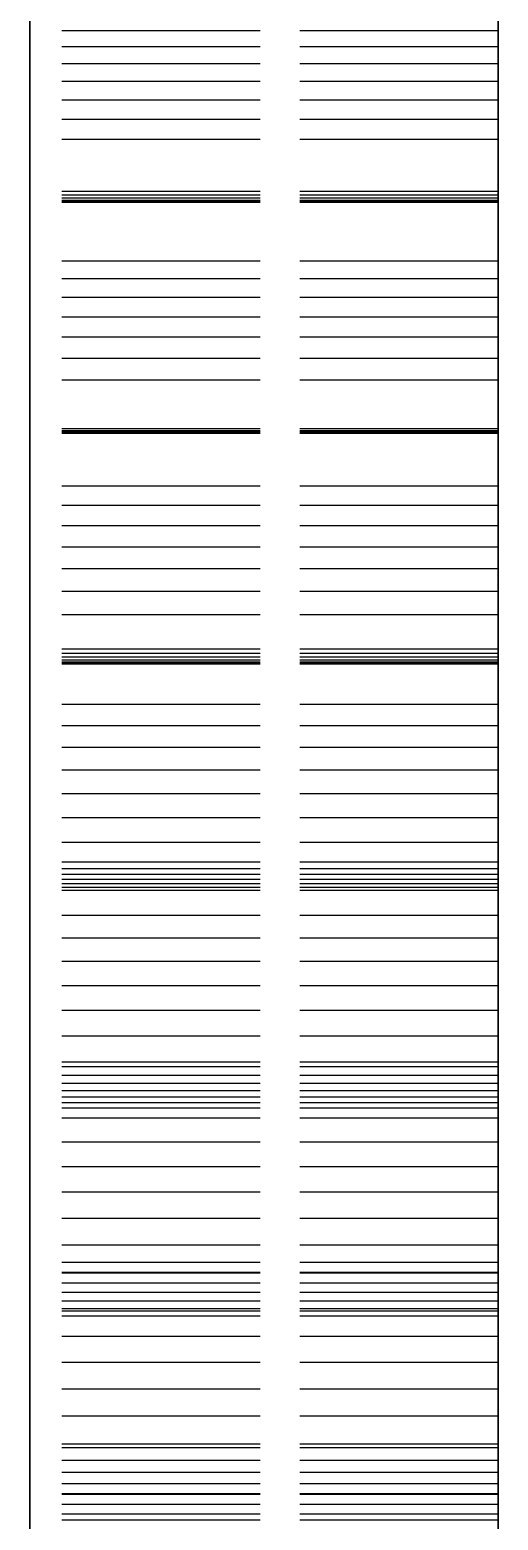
# Model space of a CAD drawing. Header units: millimetres. Extents: x -31 to 125, y -47 to 96.
# Drawn here: x 91.12 to 94.12, y -15.04 to -5.51 of the extents above; entities that cross this region are included whole.
import ezdxf

# ---------------------------------------------------------------- set-up
doc = ezdxf.new("R2010")
doc.units = ezdxf.units.MM
doc.linetypes.add('DASHED', pattern=[1.524, 1.27, -0.254])
doc.layers.add('HIDDEN', color=8, linetype='DASHED')
doc.layers.add('VISIBLE', color=7, linetype='CONTINUOUS')

msp = doc.modelspace()

# ---------------------------------------------------------------- linework, layer by layer
at = {"layer": 'HIDDEN'}
for points in [[(91.125, -4.95238), (91.125, -5.71429), (91.125, -6.47619), (91.125, -7.2381), (91.125, -8), (91.125, -8.7619), (91.125, -9.52381), (91.125, -10.28571), (91.125, -11.04762), (91.125, -11.80952), (91.125, -12.57143), (91.125, -13.33333), (91.125, -14.09524), (91.125, -14.85714), (91.125, -15.61905)], [(91.125, -5.08135), (91.125, -5.8631), (91.125, -6.64484), (91.125, -7.42659), (91.125, -8.20833), (91.125, -8.99008), (91.125, -9.77183), (91.125, -10.55357), (91.125, -11.33532), (91.125, -12.11706), (91.125, -12.89881), (91.125, -13.68056), (91.125, -14.4623), (91.125, -15.24405)], [(91.125, -5.13008), (91.125, -5.51405)], [(91.125, -5.51405), (91.125, -5.13008)], [(94.125, -5.08135), (94.125, -5.8631), (94.125, -6.64484), (94.125, -7.42659), (94.125, -8.20833), (94.125, -8.99008), (94.125, -9.77183), (94.125, -10.55357), (94.125, -11.33532), (94.125, -12.11706), (94.125, -12.89881), (94.125, -13.68056), (94.125, -14.4623), (94.125, -15.24405)], [(94.125, -5.13008), (94.125, -5.51405)], [(94.125, -5.51405), (94.125, -5.13008)], [(91.125, -5.2381), (91.125, -5.93651), (91.125, -6.63492), (91.125, -7.33333), (91.125, -8.03175), (91.125, -8.73016), (91.125, -9.42857), (91.125, -10.12698), (91.125, -10.8254), (91.125, -11.52381), (91.125, -12.22222), (91.125, -12.92063), (91.125, -13.61905), (91.125, -14.31746), (91.125, -15.01587), (91.125, -15.71429)], [(91.125, -15.36508), (91.125, -15.01587), (91.125, -14.66667), (91.125, -14.31746), (91.125, -13.96825), (91.125, -13.61905), (91.125, -13.26984), (91.125, -12.92063), (91.125, -12.57143), (91.125, -12.22222), (91.125, -11.87302), (91.125, -11.52381), (91.125, -11.1746), (91.125, -10.8254), (91.125, -10.47619), (91.125, -10.12698), (91.125, -9.77778), (91.125, -9.42857), (91.125, -9.07937), (91.125, -8.73016), (91.125, -8.38095), (91.125, -8.03175), (91.125, -7.68254), (91.125, -7.33333), (91.125, -6.98413), (91.125, -6.63492), (91.125, -6.28571), (91.125, -5.93651), (91.125, -5.5873), (91.125, -5.2381)], [(91.125, -15.2381), (91.125, -14.85714), (91.125, -14.47619), (91.125, -14.09524), (91.125, -13.71429), (91.125, -13.33333), (91.125, -12.95238), (91.125, -12.57143), (91.125, -12.19048), (91.125, -11.80952), (91.125, -11.42857), (91.125, -11.04762), (91.125, -10.66667), (91.125, -10.28571), (91.125, -9.90476), (91.125, -9.52381), (91.125, -9.14286), (91.125, -8.7619), (91.125, -8.38095), (91.125, -8), (91.125, -7.61905), (91.125, -7.2381), (91.125, -6.85714), (91.125, -6.47619), (91.125, -6.09524), (91.125, -5.71429), (91.125, -5.33333)], [(91.125, -5.51405), (91.125, -5.61628)], [(91.125, -5.61628), (91.125, -5.51405)], [(94.125, -5.51405), (91.125, -5.51405)], [(94.125, -5.51405), (91.125, -5.51405)], [(94.125, -5.51405), (94.125, -5.61628)], [(94.125, -5.61628), (94.125, -5.51405)], [(91.125, -5.61628), (91.125, -5.72427)], [(91.125, -5.72427), (91.125, -5.61628)], [(94.125, -5.61628), (91.125, -5.61628)], [(94.125, -5.61628), (91.125, -5.61628)], [(94.125, -5.61628), (94.125, -5.72427)], [(94.125, -5.72427), (94.125, -5.61628)], [(91.125, -5.72427), (91.125, -5.83765)], [(91.125, -5.83765), (91.125, -5.72427)], [(94.125, -5.72427), (91.125, -5.72427)], [(94.125, -5.72427), (91.125, -5.72427)], [(94.125, -5.72427), (94.125, -5.83765)], [(94.125, -5.83765), (94.125, -5.72427)], [(91.125, -5.83765), (91.125, -5.95615)], [(91.125, -5.95615), (91.125, -5.83765)], [(94.125, -5.83765), (91.125, -5.83765)], [(94.125, -5.83765), (91.125, -5.83765)], [(94.125, -5.83765), (94.125, -5.95615)], [(94.125, -5.95615), (94.125, -5.83765)], [(91.125, -5.95615), (91.125, -6.07952)], [(91.125, -6.07952), (91.125, -5.95615)], [(94.125, -5.95615), (91.125, -5.95615)], [(94.125, -5.95615), (91.125, -5.95615)], [(94.125, -5.95615), (94.125, -6.07952)], [(94.125, -6.07952), (94.125, -5.95615)], [(91.125, -6.07952), (91.125, -6.20758)], [(91.125, -6.20758), (91.125, -6.07952)], [(94.125, -6.07952), (91.125, -6.07952)], [(94.125, -6.07952), (91.125, -6.07952)], [(94.125, -6.07952), (94.125, -6.20758)], [(94.125, -6.20758), (94.125, -6.07952)], [(91.125, -6.20758), (91.125, -6.54029)], [(91.125, -6.54029), (91.125, -6.20758)], [(94.125, -6.20758), (91.125, -6.20758)], [(94.125, -6.20758), (91.125, -6.20758)], [(94.125, -6.20758), (94.125, -6.54029)], [(94.125, -6.54029), (94.125, -6.20758)], [(91.125, -6.54029), (91.125, -6.56458)], [(91.125, -6.56458), (91.125, -6.54029)], [(94.125, -6.54029), (91.125, -6.54029)], [(94.125, -6.54029), (91.125, -6.54029)], [(91.125, -6.56458), (91.125, -6.58406)], [(91.125, -6.58406), (91.125, -6.56458)], [(94.125, -6.56458), (91.125, -6.56458)], [(94.125, -6.56458), (91.125, -6.56458)], [(94.125, -6.54029), (94.125, -6.56458)], [(94.125, -6.56458), (94.125, -6.54029)], [(94.125, -6.56458), (94.125, -6.58406)], [(94.125, -6.58406), (94.125, -6.56458)], [(91.125, -6.58406), (91.125, -6.59857)], [(91.125, -6.59857), (91.125, -6.58406)], [(94.125, -6.58406), (91.125, -6.58406)], [(94.125, -6.58406), (91.125, -6.58406)], [(91.125, -6.59857), (91.125, -6.6079)], [(91.125, -6.6079), (91.125, -6.59857)], [(94.125, -6.59857), (91.125, -6.59857)], [(94.125, -6.59857), (91.125, -6.59857)], [(91.125, -6.6079), (91.125, -6.6118)], [(91.125, -6.6118), (91.125, -6.6079)], [(94.125, -6.6079), (91.125, -6.6079)], [(94.125, -6.6079), (91.125, -6.6079)], [(91.125, -6.6118), (91.125, -6.60992)], [(91.125, -6.60992), (91.125, -6.98628)], [(91.125, -6.98628), (91.125, -6.60992)], [(91.125, -6.60992), (91.125, -6.6118)], [(94.125, -6.60992), (91.125, -6.60992)], [(94.125, -6.60992), (91.125, -6.60992)], [(94.125, -6.6118), (91.125, -6.6118)], [(94.125, -6.6118), (91.125, -6.6118)], [(94.125, -6.58406), (94.125, -6.59857)], [(94.125, -6.59857), (94.125, -6.58406)], [(94.125, -6.59857), (94.125, -6.6079)], [(94.125, -6.6079), (94.125, -6.59857)], [(94.125, -6.6079), (94.125, -6.6118)], [(94.125, -6.6118), (94.125, -6.6079)], [(94.125, -6.6118), (94.125, -6.60992)], [(94.125, -6.60992), (94.125, -6.98628)], [(94.125, -6.98628), (94.125, -6.60992)], [(94.125, -6.60992), (94.125, -6.6118)], [(91.125, -6.98628), (91.125, -7.09992)], [(91.125, -7.09992), (91.125, -6.98628)], [(94.125, -6.98628), (91.125, -6.98628)], [(94.125, -6.98628), (91.125, -6.98628)], [(94.125, -6.98628), (94.125, -7.09992)], [(94.125, -7.09992), (94.125, -6.98628)], [(91.125, -7.09992), (91.125, -7.21918)], [(91.125, -7.21918), (91.125, -7.09992)], [(94.125, -7.09992), (91.125, -7.09992)], [(94.125, -7.09992), (91.125, -7.09992)], [(94.125, -7.09992), (94.125, -7.21918)], [(94.125, -7.21918), (94.125, -7.09992)], [(91.125, -7.21918), (91.125, -7.34372)], [(91.125, -7.34372), (91.125, -7.21918)], [(94.125, -7.21918), (91.125, -7.21918)], [(94.125, -7.21918), (91.125, -7.21918)], [(94.125, -7.21918), (94.125, -7.34372)], [(94.125, -7.34372), (94.125, -7.21918)], [(91.125, -7.34372), (91.125, -7.47324)], [(91.125, -7.47324), (91.125, -7.34372)], [(94.125, -7.34372), (91.125, -7.34372)], [(94.125, -7.34372), (91.125, -7.34372)], [(94.125, -7.34372), (94.125, -7.47324)], [(94.125, -7.47324), (94.125, -7.34372)], [(91.125, -7.47324), (91.125, -7.60753)], [(91.125, -7.60753), (91.125, -7.47324)], [(94.125, -7.47324), (91.125, -7.47324)], [(94.125, -7.47324), (91.125, -7.47324)], [(94.125, -7.47324), (94.125, -7.60753)], [(94.125, -7.60753), (94.125, -7.47324)], [(91.125, -7.60753), (91.125, -7.74637)], [(91.125, -7.74637), (91.125, -7.60753)], [(94.125, -7.60753), (91.125, -7.60753)], [(94.125, -7.60753), (91.125, -7.60753)], [(94.125, -7.60753), (94.125, -7.74637)], [(94.125, -7.74637), (94.125, -7.60753)], [(91.125, -7.74637), (91.125, -8.07161)], [(91.125, -8.07161), (91.125, -7.74637)], [(94.125, -7.74637), (91.125, -7.74637)], [(94.125, -7.74637), (91.125, -7.74637)], [(94.125, -7.74637), (94.125, -8.07161)], [(94.125, -8.07161), (94.125, -7.74637)], [(91.125, -8.07309), (91.125, -8.05755)], [(91.125, -8.05755), (91.125, -8.42447)], [(91.125, -8.42447), (91.125, -8.05755)], [(91.125, -8.05755), (91.125, -8.07309)], [(94.125, -8.05755), (91.125, -8.05755)], [(94.125, -8.05755), (91.125, -8.05755)], [(91.125, -8.07161), (91.125, -8.0817)], [(91.125, -8.0817), (91.125, -8.07161)], [(94.125, -8.07161), (91.125, -8.07161)], [(94.125, -8.07161), (91.125, -8.07161)], [(91.125, -8.08299), (91.125, -8.07309)], [(91.125, -8.07309), (91.125, -8.08299)], [(94.125, -8.07309), (91.125, -8.07309)], [(94.125, -8.07309), (91.125, -8.07309)], [(91.125, -8.0817), (91.125, -8.08707)], [(91.125, -8.08707), (91.125, -8.0817)], [(94.125, -8.0817), (91.125, -8.0817)], [(94.125, -8.0817), (91.125, -8.0817)], [(91.125, -8.08756), (91.125, -8.08299)], [(91.125, -8.08299), (91.125, -8.08756)], [(94.125, -8.08299), (91.125, -8.08299)], [(94.125, -8.08299), (91.125, -8.08299)], [(91.125, -8.08707), (91.125, -8.08756)], [(91.125, -8.08756), (91.125, -8.08707)], [(94.125, -8.08707), (91.125, -8.08707)], [(94.125, -8.08707), (91.125, -8.08707)], [(94.125, -8.08756), (91.125, -8.08756)], [(94.125, -8.08756), (91.125, -8.08756)], [(94.125, -8.07309), (94.125, -8.05755)], [(94.125, -8.05755), (94.125, -8.42447)], [(94.125, -8.42447), (94.125, -8.05755)], [(94.125, -8.05755), (94.125, -8.07309)], [(94.125, -8.07161), (94.125, -8.0817)], [(94.125, -8.0817), (94.125, -8.07161)], [(94.125, -8.08299), (94.125, -8.07309)], [(94.125, -8.07309), (94.125, -8.08299)], [(94.125, -8.0817), (94.125, -8.08707)], [(94.125, -8.08707), (94.125, -8.0817)], [(94.125, -8.08756), (94.125, -8.08299)], [(94.125, -8.08299), (94.125, -8.08756)], [(94.125, -8.08707), (94.125, -8.08756)], [(94.125, -8.08756), (94.125, -8.08707)], [(91.125, -8.42447), (91.125, -8.54896)], [(91.125, -8.54896), (91.125, -8.42447)], [(94.125, -8.42447), (91.125, -8.42447)], [(94.125, -8.42447), (91.125, -8.42447)], [(94.125, -8.42447), (94.125, -8.54896)], [(94.125, -8.54896), (94.125, -8.42447)], [(91.125, -8.54896), (91.125, -8.67893)], [(91.125, -8.67893), (91.125, -8.54896)], [(94.125, -8.54896), (91.125, -8.54896)], [(94.125, -8.54896), (91.125, -8.54896)], [(94.125, -8.54896), (94.125, -8.67893)], [(94.125, -8.67893), (94.125, -8.54896)], [(91.125, -8.67893), (91.125, -8.81401)], [(91.125, -8.81401), (91.125, -8.67893)], [(94.125, -8.67893), (91.125, -8.67893)], [(94.125, -8.67893), (91.125, -8.67893)], [(94.125, -8.67893), (94.125, -8.81401)], [(94.125, -8.81401), (94.125, -8.67893)], [(91.125, -8.81401), (91.125, -8.95393)], [(91.125, -8.95393), (91.125, -8.81401)], [(94.125, -8.81401), (91.125, -8.81401)], [(94.125, -8.81401), (91.125, -8.81401)], [(94.125, -8.81401), (94.125, -8.95393)], [(94.125, -8.95393), (94.125, -8.81401)], [(91.125, -8.95393), (91.125, -9.09847)], [(91.125, -9.09847), (91.125, -8.95393)], [(94.125, -8.95393), (91.125, -8.95393)], [(94.125, -8.95393), (91.125, -8.95393)], [(94.125, -8.95393), (94.125, -9.09847)], [(94.125, -9.09847), (94.125, -8.95393)], [(91.125, -9.09847), (91.125, -9.24743)], [(91.125, -9.24743), (91.125, -9.09847)], [(94.125, -9.09847), (91.125, -9.09847)], [(94.125, -9.09847), (91.125, -9.09847)], [(94.125, -9.09847), (94.125, -9.24743)], [(94.125, -9.24743), (94.125, -9.09847)], [(91.125, -9.24743), (91.125, -9.56362)], [(91.125, -9.56362), (91.125, -9.24743)], [(94.125, -9.24743), (91.125, -9.24743)], [(94.125, -9.24743), (91.125, -9.24743)], [(94.125, -9.24743), (94.125, -9.56362)], [(94.125, -9.56362), (94.125, -9.24743)], [(91.125, -9.49506), (91.125, -9.46594)], [(91.125, -9.46594), (91.125, -9.82161)], [(91.125, -9.82161), (91.125, -9.46594)], [(91.125, -9.46594), (91.125, -9.49506)], [(94.125, -9.46594), (91.125, -9.46594)], [(94.125, -9.46594), (91.125, -9.46594)], [(91.125, -9.5187), (91.125, -9.49506)], [(91.125, -9.49506), (91.125, -9.5187)], [(94.125, -9.49506), (91.125, -9.49506)], [(94.125, -9.49506), (91.125, -9.49506)], [(91.125, -9.53716), (91.125, -9.5187)], [(91.125, -9.5187), (91.125, -9.53716)], [(94.125, -9.5187), (91.125, -9.5187)], [(94.125, -9.5187), (91.125, -9.5187)], [(94.125, -9.49506), (94.125, -9.46594)], [(94.125, -9.46594), (94.125, -9.82161)], [(94.125, -9.82161), (94.125, -9.46594)], [(94.125, -9.46594), (94.125, -9.49506)], [(94.125, -9.5187), (94.125, -9.49506)], [(94.125, -9.49506), (94.125, -9.5187)], [(94.125, -9.53716), (94.125, -9.5187)], [(94.125, -9.5187), (94.125, -9.53716)], [(91.125, -9.55068), (91.125, -9.53716)], [(91.125, -9.53716), (91.125, -9.55068)], [(94.125, -9.53716), (91.125, -9.53716)], [(94.125, -9.53716), (91.125, -9.53716)], [(91.125, -9.55945), (91.125, -9.55068)], [(91.125, -9.55068), (91.125, -9.55945)], [(94.125, -9.55068), (91.125, -9.55068)], [(94.125, -9.55068), (91.125, -9.55068)], [(91.125, -9.56362), (91.125, -9.55945)], [(91.125, -9.55945), (91.125, -9.56362)], [(94.125, -9.55945), (91.125, -9.55945)], [(94.125, -9.55945), (91.125, -9.55945)], [(94.125, -9.56362), (91.125, -9.56362)], [(94.125, -9.56362), (91.125, -9.56362)], [(94.125, -9.55068), (94.125, -9.53716)], [(94.125, -9.53716), (94.125, -9.55068)], [(94.125, -9.55945), (94.125, -9.55068)], [(94.125, -9.55068), (94.125, -9.55945)], [(94.125, -9.56362), (94.125, -9.55945)], [(94.125, -9.55945), (94.125, -9.56362)], [(91.125, -9.82161), (91.125, -9.95636)], [(91.125, -9.95636), (91.125, -9.82161)], [(94.125, -9.82161), (91.125, -9.82161)], [(94.125, -9.82161), (91.125, -9.82161)], [(94.125, -9.82161), (94.125, -9.95636)], [(94.125, -9.95636), (94.125, -9.82161)], [(91.125, -9.95636), (91.125, -10.09639)], [(91.125, -10.09639), (91.125, -9.95636)], [(94.125, -9.95636), (91.125, -9.95636)], [(94.125, -9.95636), (91.125, -9.95636)], [(94.125, -9.95636), (94.125, -10.09639)], [(94.125, -10.09639), (94.125, -9.95636)], [(91.125, -10.09639), (91.125, -10.24136)], [(91.125, -10.24136), (91.125, -10.09639)], [(94.125, -10.09639), (91.125, -10.09639)], [(94.125, -10.09639), (91.125, -10.09639)], [(94.125, -10.09639), (94.125, -10.24136)], [(94.125, -10.24136), (94.125, -10.09639)], [(91.125, -10.24136), (91.125, -10.391)], [(91.125, -10.391), (91.125, -10.24136)], [(94.125, -10.24136), (91.125, -10.24136)], [(94.125, -10.24136), (91.125, -10.24136)], [(94.125, -10.24136), (94.125, -10.391)], [(94.125, -10.391), (94.125, -10.24136)], [(91.125, -10.391), (91.125, -10.54508)], [(91.125, -10.54508), (91.125, -10.391)], [(94.125, -10.391), (91.125, -10.391)], [(94.125, -10.391), (91.125, -10.391)], [(94.125, -10.391), (94.125, -10.54508)], [(94.125, -10.54508), (94.125, -10.391)], [(91.125, -10.54508), (91.125, -10.70343)], [(91.125, -10.70343), (91.125, -10.54508)], [(94.125, -10.54508), (91.125, -10.54508)], [(94.125, -10.54508), (91.125, -10.54508)], [(94.125, -10.54508), (94.125, -10.70343)], [(94.125, -10.70343), (94.125, -10.54508)], [(91.125, -10.70343), (91.125, -11.00903)], [(91.125, -11.00903), (91.125, -10.70343)], [(94.125, -10.70343), (91.125, -10.70343)], [(94.125, -10.70343), (91.125, -10.70343)], [(94.125, -10.70343), (94.125, -11.00903)], [(94.125, -11.00903), (94.125, -10.70343)], [(91.125, -10.87077), (91.125, -10.8282)], [(91.125, -10.8282), (91.125, -11.17091)], [(91.125, -11.17091), (91.125, -10.8282)], [(91.125, -10.8282), (91.125, -10.87077)], [(94.125, -10.8282), (91.125, -10.8282)], [(94.125, -10.8282), (91.125, -10.8282)], [(94.125, -10.87077), (94.125, -10.8282)], [(94.125, -10.8282), (94.125, -11.17091)], [(94.125, -11.17091), (94.125, -10.8282)], [(94.125, -10.8282), (94.125, -10.87077)], [(91.125, -10.90803), (91.125, -10.87077)], [(91.125, -10.87077), (91.125, -10.90803)], [(94.125, -10.87077), (91.125, -10.87077)], [(94.125, -10.87077), (91.125, -10.87077)], [(91.125, -10.94028), (91.125, -10.90803)], [(91.125, -10.90803), (91.125, -10.94028)], [(94.125, -10.90803), (91.125, -10.90803)], [(94.125, -10.90803), (91.125, -10.90803)], [(91.125, -10.96776), (91.125, -10.94028)], [(91.125, -10.94028), (91.125, -10.96776)], [(94.125, -10.94028), (91.125, -10.94028)], [(94.125, -10.94028), (91.125, -10.94028)], [(94.125, -10.90803), (94.125, -10.87077)], [(94.125, -10.87077), (94.125, -10.90803)], [(94.125, -10.94028), (94.125, -10.90803)], [(94.125, -10.90803), (94.125, -10.94028)], [(94.125, -10.96776), (94.125, -10.94028)], [(94.125, -10.94028), (94.125, -10.96776)], [(91.125, -10.99062), (91.125, -10.96776)], [(91.125, -10.96776), (91.125, -10.99062)], [(94.125, -10.96776), (91.125, -10.96776)], [(94.125, -10.96776), (91.125, -10.96776)], [(91.125, -11.00903), (91.125, -10.99062)], [(91.125, -10.99062), (91.125, -11.00903)], [(94.125, -10.99062), (91.125, -10.99062)], [(94.125, -10.99062), (91.125, -10.99062)], [(94.125, -11.00903), (91.125, -11.00903)], [(94.125, -11.00903), (91.125, -11.00903)], [(94.125, -10.99062), (94.125, -10.96776)], [(94.125, -10.96776), (94.125, -10.99062)], [(94.125, -11.00903), (94.125, -10.99062)], [(94.125, -10.99062), (94.125, -11.00903)], [(91.125, -11.17091), (91.125, -11.31525)], [(91.125, -11.31525), (91.125, -11.17091)], [(94.125, -11.17091), (91.125, -11.17091)], [(94.125, -11.17091), (91.125, -11.17091)], [(94.125, -11.17091), (94.125, -11.31525)], [(94.125, -11.31525), (94.125, -11.17091)], [(91.125, -11.31525), (91.125, -11.46466)], [(91.125, -11.46466), (91.125, -11.31525)], [(94.125, -11.31525), (91.125, -11.31525)], [(94.125, -11.31525), (91.125, -11.31525)], [(94.125, -11.31525), (94.125, -11.46466)], [(94.125, -11.46466), (94.125, -11.31525)], [(91.125, -11.46466), (91.125, -11.61881)], [(91.125, -11.61881), (91.125, -11.46466)], [(94.125, -11.46466), (91.125, -11.46466)], [(94.125, -11.46466), (91.125, -11.46466)], [(94.125, -11.46466), (94.125, -11.61881)], [(94.125, -11.61881), (94.125, -11.46466)], [(91.125, -11.61881), (91.125, -11.77744)], [(91.125, -11.77744), (91.125, -11.61881)], [(94.125, -11.61881), (91.125, -11.61881)], [(94.125, -11.61881), (91.125, -11.61881)], [(94.125, -11.61881), (94.125, -11.77744)], [(94.125, -11.77744), (94.125, -11.61881)], [(91.125, -11.77744), (91.125, -11.94032)], [(91.125, -11.94032), (91.125, -11.77744)], [(94.125, -11.77744), (91.125, -11.77744)], [(94.125, -11.77744), (91.125, -11.77744)], [(94.125, -11.77744), (94.125, -11.94032)], [(94.125, -11.94032), (94.125, -11.77744)], [(91.125, -11.94032), (91.125, -12.10728)], [(91.125, -12.10728), (91.125, -11.94032)], [(94.125, -11.94032), (91.125, -11.94032)], [(94.125, -11.94032), (91.125, -11.94032)], [(94.125, -11.94032), (94.125, -12.10728)], [(94.125, -12.10728), (94.125, -11.94032)], [(91.125, -12.10728), (91.125, -12.4008)], [(91.125, -12.4008), (91.125, -12.10728)], [(94.125, -12.10728), (91.125, -12.10728)], [(94.125, -12.10728), (91.125, -12.10728)], [(91.125, -12.19352), (91.125, -12.13771)], [(91.125, -12.13771), (91.125, -12.46578)], [(91.125, -12.46578), (91.125, -12.13771)], [(91.125, -12.13771), (91.125, -12.19352)], [(94.125, -12.13771), (91.125, -12.13771)], [(94.125, -12.13771), (91.125, -12.13771)], [(91.125, -12.24422), (91.125, -12.19352)], [(91.125, -12.19352), (91.125, -12.24422)], [(94.125, -12.19352), (91.125, -12.19352)], [(94.125, -12.19352), (91.125, -12.19352)], [(94.125, -12.10728), (94.125, -12.4008)], [(94.125, -12.4008), (94.125, -12.10728)], [(94.125, -12.19352), (94.125, -12.13771)], [(94.125, -12.13771), (94.125, -12.46578)], [(94.125, -12.46578), (94.125, -12.13771)], [(94.125, -12.13771), (94.125, -12.19352)], [(94.125, -12.24422), (94.125, -12.19352)], [(94.125, -12.19352), (94.125, -12.24422)], [(91.125, -12.29011), (91.125, -12.24422)], [(91.125, -12.24422), (91.125, -12.29011)], [(94.125, -12.24422), (91.125, -12.24422)], [(94.125, -12.24422), (91.125, -12.24422)], [(91.125, -12.3314), (91.125, -12.29011)], [(91.125, -12.29011), (91.125, -12.3314)], [(94.125, -12.29011), (91.125, -12.29011)], [(94.125, -12.29011), (91.125, -12.29011)], [(94.125, -12.29011), (94.125, -12.24422)], [(94.125, -12.24422), (94.125, -12.29011)], [(94.125, -12.3314), (94.125, -12.29011)], [(94.125, -12.29011), (94.125, -12.3314)], [(91.125, -12.36825), (91.125, -12.3314)], [(91.125, -12.3314), (91.125, -12.36825)], [(94.125, -12.3314), (91.125, -12.3314)], [(94.125, -12.3314), (91.125, -12.3314)], [(91.125, -12.4008), (91.125, -12.36825)], [(91.125, -12.36825), (91.125, -12.4008)], [(94.125, -12.36825), (91.125, -12.36825)], [(94.125, -12.36825), (91.125, -12.36825)], [(94.125, -12.36825), (94.125, -12.3314)], [(94.125, -12.3314), (94.125, -12.36825)], [(94.125, -12.4008), (94.125, -12.36825)], [(94.125, -12.36825), (94.125, -12.4008)], [(94.125, -12.4008), (91.125, -12.4008)], [(94.125, -12.4008), (91.125, -12.4008)], [(91.125, -12.46578), (91.125, -12.61901)], [(91.125, -12.61901), (91.125, -12.46578)], [(94.125, -12.46578), (91.125, -12.46578)], [(94.125, -12.46578), (91.125, -12.46578)], [(94.125, -12.46578), (94.125, -12.61901)], [(94.125, -12.61901), (94.125, -12.46578)], [(91.125, -12.61901), (91.125, -12.77708)], [(91.125, -12.77708), (91.125, -12.61901)], [(94.125, -12.61901), (91.125, -12.61901)], [(94.125, -12.61901), (91.125, -12.61901)], [(94.125, -12.61901), (94.125, -12.77708)], [(94.125, -12.77708), (94.125, -12.61901)], [(91.125, -12.77708), (91.125, -12.93966)], [(91.125, -12.93966), (91.125, -12.77708)], [(94.125, -12.77708), (91.125, -12.77708)], [(94.125, -12.77708), (91.125, -12.77708)], [(94.125, -12.77708), (94.125, -12.93966)], [(94.125, -12.93966), (94.125, -12.77708)], [(91.125, -12.93966), (91.125, -13.1065)], [(91.125, -13.1065), (91.125, -12.93966)], [(94.125, -12.93966), (91.125, -12.93966)], [(94.125, -12.93966), (91.125, -12.93966)], [(94.125, -12.93966), (94.125, -13.1065)], [(94.125, -13.1065), (94.125, -12.93966)], [(91.125, -13.1065), (91.125, -13.27739)], [(91.125, -13.27739), (91.125, -13.1065)], [(94.125, -13.1065), (91.125, -13.1065)], [(94.125, -13.1065), (91.125, -13.1065)], [(94.125, -13.1065), (94.125, -13.27739)], [(94.125, -13.27739), (94.125, -13.1065)], [(91.125, -13.27739), (91.125, -13.45215)], [(91.125, -13.45215), (91.125, -13.27739)], [(94.125, -13.27739), (91.125, -13.27739)], [(94.125, -13.27739), (91.125, -13.27739)], [(94.125, -13.27739), (94.125, -13.45215)], [(94.125, -13.45215), (94.125, -13.27739)], [(91.125, -13.45686), (91.125, -13.38809)], [(91.125, -13.38809), (91.125, -13.69992)], [(91.125, -13.69992), (91.125, -13.38809)], [(91.125, -13.38809), (91.125, -13.45686)], [(94.125, -13.38809), (91.125, -13.38809)], [(94.125, -13.38809), (91.125, -13.38809)], [(94.125, -13.45686), (94.125, -13.38809)], [(94.125, -13.38809), (94.125, -13.69992)], [(94.125, -13.69992), (94.125, -13.38809)], [(94.125, -13.38809), (94.125, -13.45686)], [(91.125, -13.45215), (91.125, -13.73216)], [(91.125, -13.73216), (91.125, -13.45215)], [(94.125, -13.45215), (91.125, -13.45215)], [(94.125, -13.45215), (91.125, -13.45215)], [(91.125, -13.52076), (91.125, -13.45686)], [(91.125, -13.45686), (91.125, -13.52076)], [(94.125, -13.45686), (91.125, -13.45686)], [(94.125, -13.45686), (91.125, -13.45686)], [(91.125, -13.58007), (91.125, -13.52076)], [(91.125, -13.52076), (91.125, -13.58007)], [(94.125, -13.52076), (91.125, -13.52076)], [(94.125, -13.52076), (91.125, -13.52076)], [(94.125, -13.45215), (94.125, -13.73216)], [(94.125, -13.73216), (94.125, -13.45215)], [(94.125, -13.52076), (94.125, -13.45686)], [(94.125, -13.45686), (94.125, -13.52076)], [(94.125, -13.58007), (94.125, -13.52076)], [(94.125, -13.52076), (94.125, -13.58007)], [(91.125, -13.63497), (91.125, -13.58007)], [(91.125, -13.58007), (91.125, -13.63497)], [(94.125, -13.58007), (91.125, -13.58007)], [(94.125, -13.58007), (91.125, -13.58007)], [(94.125, -13.63497), (94.125, -13.58007)], [(94.125, -13.58007), (94.125, -13.63497)], [(91.125, -13.68563), (91.125, -13.63497)], [(91.125, -13.63497), (91.125, -13.68563)], [(94.125, -13.63497), (91.125, -13.63497)], [(94.125, -13.63497), (91.125, -13.63497)], [(91.125, -13.73216), (91.125, -13.68563)], [(91.125, -13.68563), (91.125, -13.73216)], [(94.125, -13.68563), (91.125, -13.68563)], [(94.125, -13.68563), (91.125, -13.68563)], [(91.125, -13.69992), (91.125, -13.86129)], [(91.125, -13.86129), (91.125, -13.69992)], [(94.125, -13.69992), (91.125, -13.69992)], [(94.125, -13.69992), (91.125, -13.69992)], [(94.125, -13.68563), (94.125, -13.63497)], [(94.125, -13.63497), (94.125, -13.68563)], [(94.125, -13.73216), (94.125, -13.68563)], [(94.125, -13.68563), (94.125, -13.73216)], [(94.125, -13.69992), (94.125, -13.86129)], [(94.125, -13.86129), (94.125, -13.69992)], [(94.125, -13.73216), (91.125, -13.73216)], [(94.125, -13.73216), (91.125, -13.73216)], [(91.125, -13.86129), (91.125, -14.02725)], [(91.125, -14.02725), (91.125, -13.86129)], [(94.125, -13.86129), (91.125, -13.86129)], [(94.125, -13.86129), (91.125, -13.86129)], [(94.125, -13.86129), (94.125, -14.02725)], [(94.125, -14.02725), (94.125, -13.86129)], [(91.125, -14.02725), (91.125, -14.19747)], [(91.125, -14.19747), (91.125, -14.02725)], [(94.125, -14.02725), (91.125, -14.02725)], [(94.125, -14.02725), (91.125, -14.02725)], [(94.125, -14.02725), (94.125, -14.19747)], [(94.125, -14.19747), (94.125, -14.02725)], [(91.125, -14.19747), (91.125, -14.37171)], [(91.125, -14.37171), (91.125, -14.19747)], [(94.125, -14.19747), (91.125, -14.19747)], [(94.125, -14.19747), (91.125, -14.19747)], [(94.125, -14.19747), (94.125, -14.37171)], [(94.125, -14.37171), (94.125, -14.19747)], [(91.125, -14.37171), (91.125, -14.54977)], [(91.125, -14.54977), (91.125, -14.37171)], [(94.125, -14.37171), (91.125, -14.37171)], [(94.125, -14.37171), (91.125, -14.37171)], [(94.125, -14.37171), (94.125, -14.54977)], [(94.125, -14.54977), (94.125, -14.37171)], [(91.125, -14.54977), (91.125, -14.73148)], [(91.125, -14.73148), (91.125, -14.54977)], [(94.125, -14.54977), (91.125, -14.54977)], [(94.125, -14.54977), (91.125, -14.54977)], [(91.125, -14.65464), (91.125, -14.57324)], [(91.125, -14.57324), (91.125, -14.86732)], [(91.125, -14.86732), (91.125, -14.57324)], [(91.125, -14.57324), (91.125, -14.65464)], [(94.125, -14.57324), (91.125, -14.57324)], [(94.125, -14.57324), (91.125, -14.57324)], [(94.125, -14.54977), (94.125, -14.73148)], [(94.125, -14.73148), (94.125, -14.54977)], [(94.125, -14.65464), (94.125, -14.57324)], [(94.125, -14.57324), (94.125, -14.86732)], [(94.125, -14.86732), (94.125, -14.57324)], [(94.125, -14.57324), (94.125, -14.65464)], [(91.125, -14.73143), (91.125, -14.65464)], [(91.125, -14.65464), (91.125, -14.73143)], [(94.125, -14.65464), (91.125, -14.65464)], [(94.125, -14.65464), (91.125, -14.65464)], [(94.125, -14.73143), (94.125, -14.65464)], [(94.125, -14.65464), (94.125, -14.73143)], [(91.125, -14.80386), (91.125, -14.73143)], [(91.125, -14.73143), (91.125, -14.80386)], [(94.125, -14.73143), (91.125, -14.73143)], [(94.125, -14.73143), (91.125, -14.73143)], [(91.125, -14.73148), (91.125, -14.99662)], [(91.125, -14.99662), (91.125, -14.73148)], [(94.125, -14.73148), (91.125, -14.73148)], [(94.125, -14.73148), (91.125, -14.73148)], [(94.125, -14.80386), (94.125, -14.73143)], [(94.125, -14.73143), (94.125, -14.80386)], [(94.125, -14.73148), (94.125, -14.99662)], [(94.125, -14.99662), (94.125, -14.73148)], [(91.125, -14.87211), (91.125, -14.80386)], [(91.125, -14.80386), (91.125, -14.87211)], [(94.125, -14.80386), (91.125, -14.80386)], [(94.125, -14.80386), (91.125, -14.80386)], [(94.125, -14.87211), (94.125, -14.80386)], [(94.125, -14.80386), (94.125, -14.87211)], [(91.125, -14.86732), (91.125, -15.03605)], [(91.125, -15.03605), (91.125, -14.86732)], [(94.125, -14.86732), (91.125, -14.86732)], [(94.125, -14.86732), (91.125, -14.86732)], [(91.125, -14.93632), (91.125, -14.87211)], [(91.125, -14.87211), (91.125, -14.93632)], [(94.125, -14.87211), (91.125, -14.87211)], [(94.125, -14.87211), (91.125, -14.87211)], [(91.125, -14.99662), (91.125, -14.93632)], [(91.125, -14.93632), (91.125, -14.99662)], [(94.125, -14.93632), (91.125, -14.93632)], [(94.125, -14.93632), (91.125, -14.93632)], [(94.125, -14.86732), (94.125, -15.03605)], [(94.125, -15.03605), (94.125, -14.86732)], [(94.125, -14.93632), (94.125, -14.87211)], [(94.125, -14.87211), (94.125, -14.93632)], [(94.125, -14.99662), (94.125, -14.93632)], [(94.125, -14.93632), (94.125, -14.99662)], [(94.125, -14.99662), (91.125, -14.99662)], [(94.125, -14.99662), (91.125, -14.99662)], [(91.125, -15.03605), (91.125, -15.20908)], [(94.125, -15.03605), (91.125, -15.03605)], [(94.125, -15.03605), (94.125, -15.20908)]]:
    msp.add_lwpolyline(points, dxfattribs=at)
at = {"layer": 'VISIBLE'}
for points in [[(91.125, -15.24405), (91.125, -14.85317), (91.125, -14.4623), (91.125, -14.07143), (91.125, -13.68056), (91.125, -13.28968), (91.125, -12.89881), (91.125, -12.50794), (91.125, -12.11706), (91.125, -11.72619), (91.125, -11.33532), (91.125, -10.94444), (91.125, -10.55357), (91.125, -10.1627), (91.125, -9.77183), (91.125, -9.38095), (91.125, -8.99008), (91.125, -8.59921), (91.125, -8.20833), (91.125, -7.81746), (91.125, -7.42659), (91.125, -7.03571), (91.125, -6.64484), (91.125, -6.25397), (91.125, -5.8631), (91.125, -5.47222)], [(94.125, -15.24405), (94.125, -14.85317), (94.125, -14.4623), (94.125, -14.07143), (94.125, -13.68056), (94.125, -13.28968), (94.125, -12.89881), (94.125, -12.50794), (94.125, -12.11706), (94.125, -11.72619), (94.125, -11.33532), (94.125, -10.94444), (94.125, -10.55357), (94.125, -10.1627), (94.125, -9.77183), (94.125, -9.38095), (94.125, -8.99008), (94.125, -8.59921), (94.125, -8.20833), (94.125, -7.81746), (94.125, -7.42659), (94.125, -7.03571), (94.125, -6.64484), (94.125, -6.25397), (94.125, -5.8631), (94.125, -5.47222)]]:
    msp.add_lwpolyline(points, dxfattribs=at)

doc.saveas('drawing.dxf')
